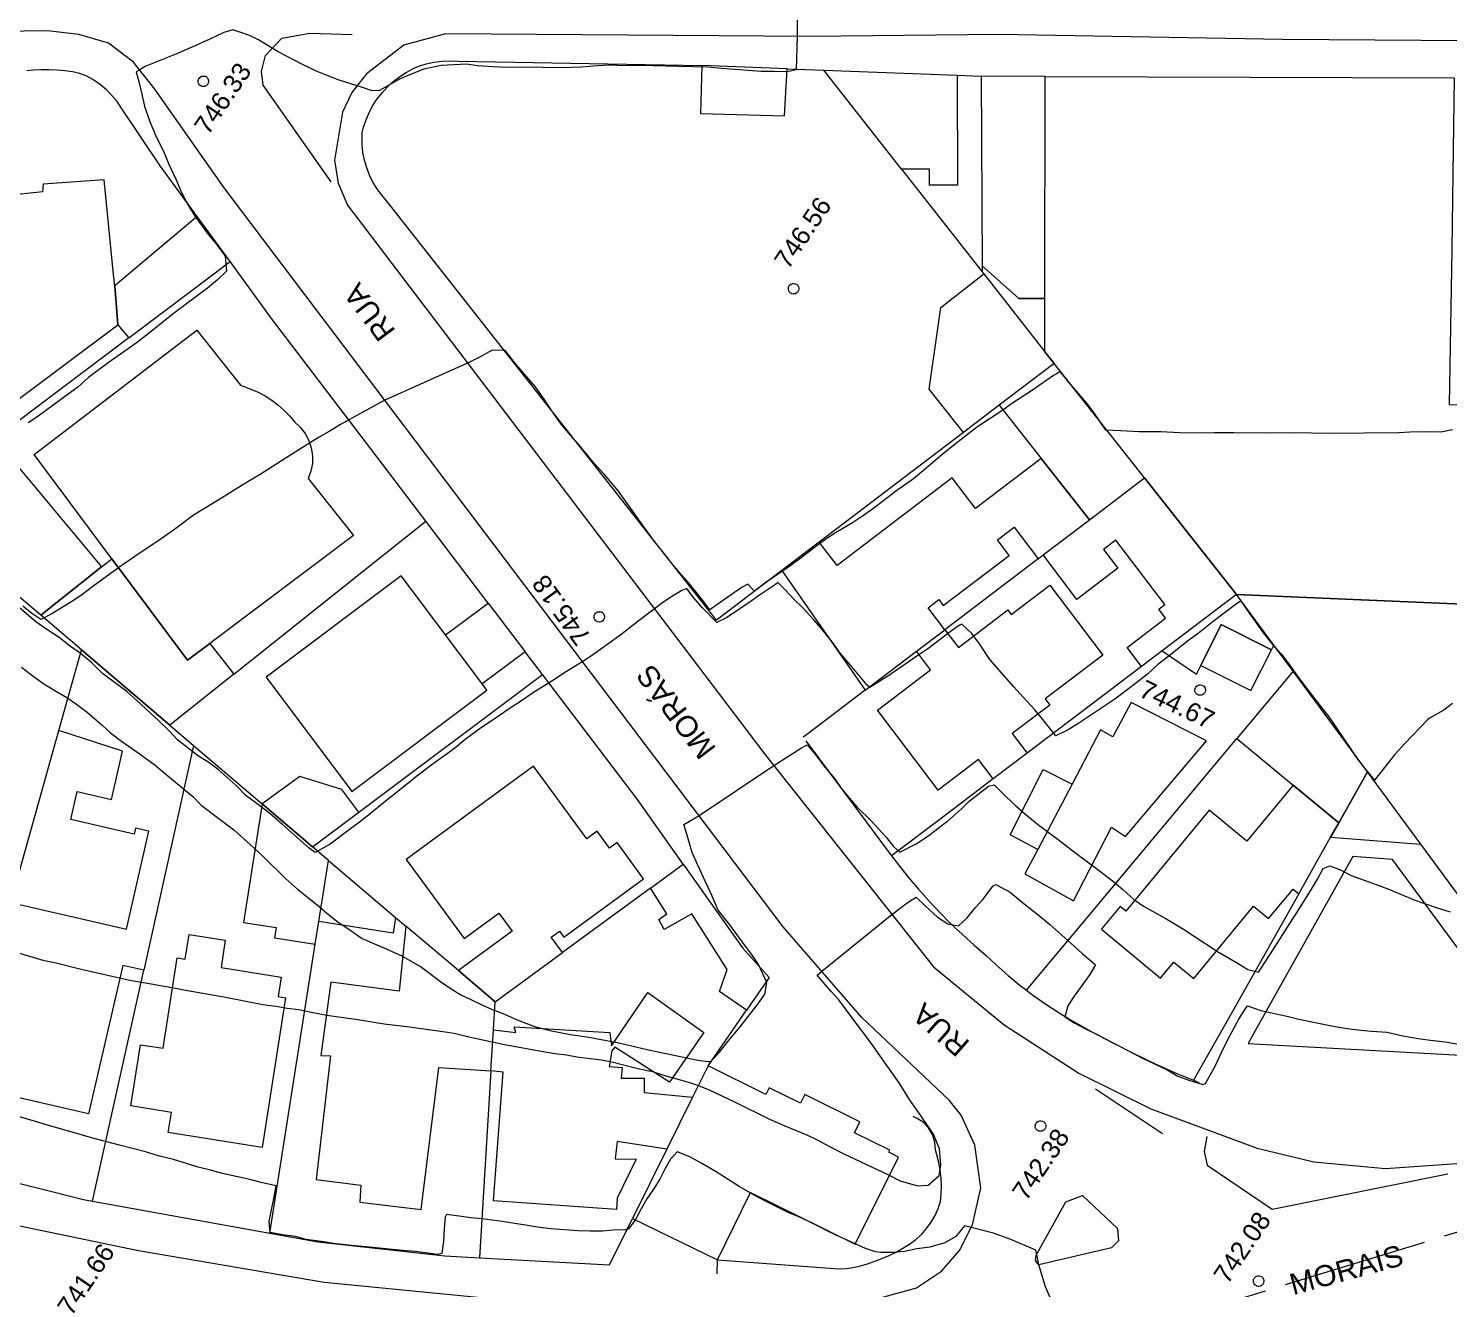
# Model space of a CAD drawing. Header units: metres. Extents: x 325024 to 7190115, y 7391967 to 10157759.
# Drawn here: x 325509.6 to 325644.4, y 7393134.6 to 7393254.2 of the extents above; entities that cross this region are included whole.
import ezdxf
from ezdxf.enums import TextEntityAlignment as Align

# ---------------------------------------------------------------- set-up
doc = ezdxf.new("R2010")
doc.units = ezdxf.units.M
doc.linetypes.add('T09', pattern=[17, 10, -2, 3, -2])
doc.layers.get('0').update_dxf_attribs({"lineweight": 18})
for name, color, linetype, lineweight in [('100_SIST_VIARIO_MEIO_FIO', 1, 'Continuous', 18), ('108_SEP_FIS_CANT_CENT_ILHA', 7, 'Continuous', 18), ('160_P_SIMP_ASF_TOP', 7, 'Continuous', 18), ('206_MURO_E_MURO_ARRIMO', 7, 'Continuous', 18), ('214_PROJ_BEIRAL_EDIF', 10, 'Continuous', 18), ('508_LM_SETOR_FISCAL', 136, 'T09', 18), ('600_CURVA_MESTRA', 14, 'Continuous', 18), ('604_CURVA_INTERM', 7, 'Continuous', 18), ('606_PTO_COTADO', 7, 'Continuous', 18), ('608_PTO_COTADO_INTERVIA', 1, 'Continuous', 18)]:
    doc.layers.add(name, color=color, linetype=linetype, lineweight=lineweight)
doc.styles.add('Style-Arial', font='arial.ttf', dxfattribs={"height": 1.75})

# ---------------------------------------------------------------- blocks, each defined once
blk = doc.blocks.new('SP09')
at = {"color": 0, "linetype": 'Continuous'}
blk.add_lwpolyline([(-0.03, -0.51), (-0.14, -0.49), (-0.24, -0.46), (-0.31, -0.42), (-0.35, -0.39), (-0.42, -0.31), (-0.47, -0.24), (-0.51, -0.15), (-0.52, -0.09), (-0.52, 0.03), (-0.51, 0.11), (-0.48, 0.2), (-0.44, 0.27), (-0.4, 0.33), (-0.32, 0.39), (-0.23, 0.44), (-0.15, 0.48), (-0.1, 0.48), (-0.03, 0.48), (0.08, 0.48), (0.19, 0.44), (0.27, 0.4), (0.35, 0.32), (0.41, 0.23), (0.46, 0.11), (0.48, 0.03), (0.48, -0.03), (0.47, -0.08), (0.44, -0.21), (0.38, -0.3), (0.31, -0.38), (0.23, -0.44), (0.1, -0.49), (0.02, -0.51)], close=True, dxfattribs=at)
blk = doc.blocks.new('SP10')
at = {"color": 0, "linetype": 'Continuous'}
blk.add_lwpolyline([(-0.03, -0.51), (-0.14, -0.49), (-0.24, -0.46), (-0.31, -0.42), (-0.35, -0.39), (-0.42, -0.31), (-0.47, -0.24), (-0.51, -0.15), (-0.52, -0.09), (-0.52, 0.03), (-0.51, 0.11), (-0.48, 0.2), (-0.44, 0.27), (-0.4, 0.33), (-0.32, 0.39), (-0.23, 0.44), (-0.15, 0.48), (-0.1, 0.48), (-0.03, 0.48), (0.08, 0.48), (0.19, 0.44), (0.27, 0.4), (0.35, 0.32), (0.41, 0.23), (0.46, 0.11), (0.48, 0.03), (0.48, -0.03), (0.47, -0.08), (0.44, -0.21), (0.38, -0.3), (0.31, -0.38), (0.23, -0.44), (0.1, -0.49), (0.02, -0.51)], close=True, dxfattribs=at)

msp = doc.modelspace()

# ---------------------------------------------------------------- linework, layer by layer
at = {"layer": '100_SIST_VIARIO_MEIO_FIO'}
for points in [[(325551.147, 7393208.714), (325528.159, 7393239.088), (325521.601, 7393248.458), (325519.572, 7393251.015), (325517.185, 7393252.811), (325514.367, 7393253.634), (325511.391, 7393253.988), (325495.778, 7393253.758), (325484.97, 7393252.505)], [(325659.379, 7393252.938), (325628.645, 7393253.164), (325601.712, 7393253.647), (325583.76, 7393253.452), (325549.178, 7393253.705), (325545.215, 7393252.635), (325541.674, 7393249.902), (325540.308, 7393248.12), (325539.412, 7393246.252), (325538.646, 7393241.716), (325538.997, 7393239.514), (325539.882, 7393237.446), (325572.405, 7393194.648)], [(325467.856, 7393249.99), (325450.614, 7393246.4), (325437.957, 7393243.233), (325406.722, 7393232.915), (325386.337, 7393225.108), (325384.463, 7393224.022), (325380.9, 7393219.899), (325380.22, 7393218.178), (325379.672, 7393215.265), (325379.979, 7393211.422), (325381.204, 7393208.291), (325385.378, 7393204.11), (325403.726, 7393189.696), (325429.074, 7393172.585), (325436.74, 7393168.324), (325448.345, 7393162.46), (325459.931, 7393157.179), (325473.224, 7393151.606), (325497.224, 7393143.53), (325504.927, 7393141.361), (325520.03, 7393138.206), (325537.669, 7393135.195), (325572.626, 7393131.787)], [(325586.325, 7393132.57), (325593.893, 7393134.663), (325596.284, 7393136.265), (325597.972, 7393138.206), (325599.228, 7393140.659), (325600.006, 7393144.171), (325599.448, 7393148.205), (325598.141, 7393151.045), (325597.002, 7393152.487), (325588.711, 7393160.338), (325581.257, 7393168.931), (325551.147, 7393208.714)], [(325572.405, 7393194.648), (325579.476, 7393185.343), (325595.511, 7393165.132), (325602.238, 7393159.619), (325609.325, 7393155.042), (325616.134, 7393151.65), (325626.243, 7393147.931), (325631.609, 7393146.619), (325638.419, 7393146.011), (325645.206, 7393146.474)]]:
    msp.add_lwpolyline(points, dxfattribs=at)
at = {"layer": '108_SEP_FIS_CANT_CENT_ILHA'}
for points in [[(325538.32, 7393239.646), (325531.885, 7393248.843), (325531.71, 7393250.119), (325532.093, 7393251.654), (325533.66, 7393253.281), (325536.314, 7393253.771), (325540.321, 7393253.625)], [(325617.265, 7393149.293), (325610.897, 7393153.513)], [(325621.459, 7393149.025), (325621.216, 7393147.602), (325621.498, 7393146.326), (325627.665, 7393142.135), (325644.348, 7393145.499)]]:
    msp.add_lwpolyline(points, dxfattribs=at)
msp.add_lwpolyline([(325605.263, 7393137.762), (325608.064, 7393142.828), (325609.658, 7393143.449), (325612.994, 7393140.308), (325613.067, 7393139.141), (325612.417, 7393138.479), (325605.505, 7393136.867), (325605.209, 7393137.276)], close=True, dxfattribs=at)
at = {"layer": '206_MURO_E_MURO_ARRIMO'}
for p, q in [((325548.092, 7393251.011), (325548.835, 7393251.108)), ((325548.835, 7393251.108), (325549.585, 7393251.139)), ((325549.585, 7393251.139), (325550.4, 7393251.099)), ((325550.4, 7393251.099), (325573.517, 7393250.697)), ((325510.044, 7393250.256), (325509.429, 7393250.203)), ((325510.793, 7393250.29), (325510.044, 7393250.256)), ((325511.543, 7393250.29), (325510.793, 7393250.29)), ((325512.292, 7393250.255), (325511.543, 7393250.29)), ((325513.039, 7393250.187), (325512.292, 7393250.255)), ((325513.781, 7393250.086), (325513.039, 7393250.187)), ((325514.35, 7393249.971), (325513.781, 7393250.086)), ((325515.058, 7393249.725), (325514.35, 7393249.971)), ((325515.721, 7393249.376), (325515.058, 7393249.725)), ((325544.818, 7393249.632), (325545.447, 7393250.042)), ((325545.447, 7393250.042), (325546.107, 7393250.397)), ((325546.107, 7393250.397), (325546.646, 7393250.618)), ((325546.646, 7393250.618), (325547.36, 7393250.847)), ((325547.36, 7393250.847), (325548.092, 7393251.011)), ((325581.61, 7393250.388), (325585.11, 7393250.254)), ((325597.752, 7393249.771), (325600.053, 7393249.683)), ((325516.43, 7393248.87), (325515.721, 7393249.376)), ((325516.998, 7393248.38), (325516.43, 7393248.87)), ((325517.524, 7393247.845), (325516.998, 7393248.38)), ((325543.168, 7393248.113), (325543.675, 7393248.665)), ((325543.675, 7393248.665), (325544.226, 7393249.172)), ((325544.226, 7393249.172), (325544.818, 7393249.632)), ((325518.002, 7393247.268), (325517.524, 7393247.845)), ((325518.43, 7393246.652), (325518.002, 7393247.268)), ((325542.3, 7393246.892), (325542.708, 7393247.521)), ((325542.708, 7393247.521), (325543.168, 7393248.113)), ((325522.088, 7393241.185), (325518.43, 7393246.652)), ((325541.647, 7393245.544), (325541.945, 7393246.232)), ((325541.945, 7393246.232), (325542.3, 7393246.892)), ((325541.26, 7393243.943), (325541.28, 7393244.345)), ((325541.28, 7393244.345), (325541.407, 7393244.834)), ((325541.407, 7393244.834), (325541.647, 7393245.544)), ((325541.273, 7393243.194), (325541.26, 7393243.943)), ((325541.351, 7393242.448), (325541.273, 7393243.194)), ((325541.495, 7393241.713), (325541.351, 7393242.448)), ((325541.703, 7393240.993), (325541.495, 7393241.713)), ((325525.619, 7393236.35), (325522.088, 7393241.185)), ((325541.973, 7393240.294), (325541.703, 7393240.993)), ((325542.303, 7393239.621), (325541.973, 7393240.294)), ((325542.691, 7393238.98), (325542.303, 7393239.621)), ((325543.134, 7393238.375), (325542.691, 7393238.98)), ((325543.628, 7393237.811), (325543.134, 7393238.375)), ((325574.902, 7393198.04), (325543.628, 7393237.811)), ((325532.672, 7393226.691), (325528.737, 7393232.08)), ((325541.488, 7393215.106), (325532.672, 7393226.691)), ((325547.317, 7393207.445), (325541.488, 7393215.106)), ((325553.232, 7393199.672), (325547.317, 7393207.445)), ((325558.397, 7393192.884), (325556.748, 7393195.052)), ((325567.413, 7393181.036), (325558.397, 7393192.884)), ((325583.399, 7393186.598), (325591.543, 7393175.667)), ((325571.755, 7393174.899), (325567.413, 7393181.036)), ((325591.543, 7393175.667), (325592.186, 7393174.821)), ((325592.186, 7393174.821), (325593.122, 7393173.649)), ((325593.122, 7393173.649), (325594.09, 7393172.503)), ((325594.09, 7393172.503), (325595.088, 7393171.384)), ((325595.088, 7393171.384), (325596.117, 7393170.292)), ((325596.117, 7393170.292), (325597.174, 7393169.229)), ((325597.174, 7393169.229), (325598.26, 7393168.194)), ((325598.26, 7393168.194), (325599.374, 7393167.189)), ((325599.374, 7393167.189), (325600.514, 7393166.215)), ((325600.514, 7393166.215), (325601.468, 7393165.314)), ((325601.468, 7393165.314), (325602.592, 7393164.322)), ((325602.592, 7393164.322), (325603.753, 7393163.371)), ((325603.753, 7393163.371), (325604.347, 7393162.919)), ((325604.347, 7393162.919), (325604.947, 7393162.464)), ((325604.947, 7393162.464), (325606.173, 7393161.6)), ((325606.173, 7393161.6), (325607.43, 7393160.782)), ((325607.43, 7393160.782), (325608.591, 7393160.084)), ((325608.591, 7393160.084), (325610.548, 7393158.973)), ((325610.548, 7393158.973), (325612.531, 7393157.912)), ((325612.531, 7393157.912), (325614.54, 7393156.899)), ((325614.54, 7393156.899), (325616.574, 7393155.937)), ((325616.574, 7393155.937), (325618.631, 7393155.025)), ((325618.631, 7393155.025), (325620.21, 7393154.371)), ((325620.21, 7393154.371), (325620.713, 7393154.163)), ((325593.903, 7393150.784), (325593.581, 7393150.931)), ((325594.529, 7393150.392), (325593.903, 7393150.784)), ((325595.047, 7393149.86), (325594.529, 7393150.392)), ((325595.429, 7393149.219), (325595.047, 7393149.86)), ((325595.652, 7393148.505), (325595.429, 7393149.219)), ((325595.703, 7393147.759), (325595.652, 7393148.505)), ((325595.845, 7393147.305), (325595.703, 7393147.759)), ((325596.028, 7393146.577), (325595.845, 7393147.305)), ((325501.156, 7393146.503), (325514.812, 7393143.049)), ((325596.158, 7393145.839), (325596.028, 7393146.577)), ((325596.235, 7393145.094), (325596.158, 7393145.839)), ((325596.259, 7393144.346), (325596.235, 7393145.094)), ((325596.176, 7393142.866), (325596.23, 7393143.599)), ((325596.23, 7393143.599), (325596.259, 7393144.346)), ((325514.812, 7393143.049), (325515.681, 7393142.893)), ((325515.681, 7393142.893), (325532.505, 7393139.863)), ((325595.66, 7393141.534), (325595.956, 7393142.193)), ((325595.956, 7393142.193), (325596.176, 7393142.866)), ((325594.86, 7393140.302), (325595.293, 7393140.9)), ((325595.293, 7393140.9), (325595.66, 7393141.534)), ((325532.505, 7393139.863), (325537.058, 7393139.043)), ((325593.243, 7393138.806), (325593.827, 7393139.246)), ((325593.827, 7393139.246), (325594.369, 7393139.747)), ((325594.369, 7393139.747), (325594.86, 7393140.302)), ((325537.058, 7393139.043), (325549.118, 7393137.705)), ((325591.298, 7393137.741), (325591.961, 7393138.066)), ((325591.961, 7393138.066), (325592.611, 7393138.422)), ((325592.611, 7393138.422), (325593.243, 7393138.806)), ((325549.118, 7393137.705), (325552.417, 7393137.525)), ((325552.417, 7393137.525), (325564.766, 7393136.849)), ((325574.967, 7393135.991), (325574.997, 7393137.328)), ((325574.997, 7393137.328), (325586.516, 7393136.471)), ((325586.516, 7393136.471), (325587.209, 7393136.496)), ((325587.209, 7393136.496), (325587.887, 7393136.614)), ((325587.887, 7393136.614), (325588.571, 7393136.769)), ((325588.571, 7393136.769), (325589.257, 7393136.96)), ((325589.257, 7393136.96), (325589.942, 7393137.187)), ((325589.942, 7393137.187), (325590.624, 7393137.447)), ((325590.624, 7393137.447), (325591.298, 7393137.741))]:
    msp.add_line(p, q, dxfattribs=at)
for points in [[(325592.491, 7393240.849), (325600.147, 7393231.095)], [(325519.119, 7393224.853), (325506.356, 7393215.263)], [(325598.348, 7393215.865), (325584.664, 7393205.462)], [(325529.101, 7393192.929), (325547.317, 7393207.445)], [(325605.441, 7393203.87), (325596.587, 7393197.138)], [(325581.101, 7393202.753), (325574.902, 7393198.04)], [(325615.274, 7393193.639), (325604.411, 7393185.412)], [(325540.963, 7393179.81), (325558.397, 7393192.884)], [(325589.041, 7393191.401), (325583.583, 7393187.251)], [(325583.583, 7393187.251), (325583.156, 7393186.927)], [(325610.046, 7393169.74), (325624.307, 7393186.809)], [(325525.266, 7393186.14), (325531.769, 7393180.604)], [(325601.184, 7393182.969), (325595.994, 7393179.038)], [(325595.994, 7393179.038), (325591.543, 7393175.667)], [(325568.635, 7393172.612), (325560.28, 7393166.489)], [(325630.193, 7393172.073), (325623.76, 7393160.665)], [(325544.446, 7393169.834), (325545.42, 7393169.008)], [(325604.347, 7393162.919), (325610.046, 7393169.74)], [(325532.505, 7393139.863), (325536.821, 7393167.289)], [(325515.681, 7393142.893), (325520.54, 7393164.816)], [(325574.12, 7393155.731), (325577.768, 7393161.018)], [(325623.76, 7393160.665), (325620.21, 7393154.371)], [(325553.5, 7393155.266), (325552.417, 7393137.525)], [(325564.766, 7393136.849), (325566.944, 7393141.246)]]:
    msp.add_lwpolyline(points, dxfattribs=at)
at = {"layer": '214_PROJ_BEIRAL_EDIF'}
for points in [[(325581.61, 7393250.388), (325573.517, 7393250.697), (325573.387, 7393246.137), (325581.355, 7393245.909)], [(325592.491, 7393240.849), (325585.11, 7393250.254), (325597.752, 7393249.771), (325597.805, 7393239.338), (325595.133, 7393239.325), (325595.125, 7393240.863)], [(325600.144, 7393231.683), (325603.623, 7393228.57), (325606.099, 7393228.583), (325606.103, 7393249.66), (325600.053, 7393249.683)], [(325606.099, 7393228.583), (325606.103, 7393249.66), (325644.957, 7393249.512), (325644.818, 7393240.379), (325644.709, 7393233.221), (325644.597, 7393225.862), (325644.485, 7393218.509), (325647.973, 7393218.477), (325652.114, 7393218.439), (325661.454, 7393218.354), (325664.749, 7393218.324), (325664.347, 7393200.833), (325663.175, 7393190.285), (325661.564, 7393186.969), (325659.621, 7393184.801), (325650.94, 7393199.354), (325624.289, 7393200.467), (325615.543, 7393211.549), (325606.965, 7393222.417), (325606.098, 7393223.516)], [(325600.28, 7393230.926), (325606.098, 7393223.516), (325606.965, 7393222.417), (325601.742, 7393218.446), (325598.348, 7393215.865), (325595.118, 7393219.981), (325596.208, 7393227.731)], [(325606.098, 7393223.516), (325606.099, 7393228.583), (325603.623, 7393228.57), (325600.144, 7393231.683), (325600.147, 7393231.095), (325600.28, 7393230.926)], [(325526.8, 7393195.817), (325524.702, 7393194.244), (325517.516, 7393203.874), (325510.121, 7393213.785), (325525.589, 7393225.558), (325529.728, 7393220.344), (325530.713, 7393219.983), (325531.398, 7393219.682), (325532.057, 7393219.329), (325532.686, 7393218.926), (325533.283, 7393218.476), (325533.843, 7393217.981), (325534.363, 7393217.445), (325534.85, 7393216.862), (325535.401, 7393216.359), (325535.86, 7393215.77), (325536.213, 7393215.111), (325536.449, 7393214.403), (325536.564, 7393213.664), (325536.552, 7393212.916), (325536.415, 7393212.181), (325536.156, 7393211.478), (325540.452, 7393206.081)], [(325615.543, 7393211.549), (325606.965, 7393222.417), (325601.742, 7393218.446), (325605.729, 7393213.394), (325610.32, 7393207.579)], [(325498.41, 7393209.292), (325506.356, 7393215.263), (325516.543, 7393203.101), (325510.758, 7393198.505), (325504.984, 7393203.38), (325498.183, 7393209.122)], [(325605.441, 7393203.87), (325605.918, 7393204.232), (325610.32, 7393207.579), (325605.729, 7393213.394), (325599.487, 7393208.649), (325597.288, 7393211.542), (325586.358, 7393203.233), (325584.664, 7393205.462), (325581.101, 7393202.753), (325589.041, 7393191.401), (325593.9, 7393195.095), (325596.587, 7393197.138), (325594.998, 7393199.228), (325596.012, 7393199.999), (325596.447, 7393199.426), (325602.711, 7393204.189), (325601.593, 7393205.66), (325603.169, 7393206.858)], [(325605.918, 7393204.232), (325610.32, 7393207.579), (325615.543, 7393211.549), (325624.289, 7393200.467), (325617.236, 7393195.125), (325615.274, 7393193.639), (325613.901, 7393195.445), (325617.55, 7393198.219), (325616.892, 7393199.084), (325617.474, 7393199.526), (325612.826, 7393205.639), (325611.656, 7393204.749), (325613.006, 7393202.974), (325609.12, 7393200.02)], [(325510.758, 7393198.505), (325516.543, 7393203.101), (325517.516, 7393203.874), (325524.702, 7393194.244), (325526.8, 7393195.817), (325529.101, 7393192.929), (325523.001, 7393188.068), (325514.634, 7393195.233)], [(325514.634, 7393195.233), (325510.758, 7393198.505), (325504.984, 7393203.38), (325503.15, 7393197.701), (325507.201, 7393194.078), (325508.286, 7393190.493), (325508.151, 7393190.022), (325507.326, 7393190.259), (325505.89, 7393185.257), (325504.661, 7393185.61), (325501.964, 7393176.219), (325503.043, 7393175.909), (325502.597, 7393174.358), (325508.324, 7393172.713), (325508.421, 7393173.069), (325512.488, 7393187.576)], [(325552.669, 7393191.993), (325549.186, 7393196.637), (325544.974, 7393202.254), (325532.154, 7393192.64), (325540.299, 7393181.779), (325553.119, 7393191.393)], [(325593.9, 7393195.095), (325596.587, 7393197.138), (325597.874, 7393195.445), (325602.57, 7393199.014), (325602.889, 7393198.594), (325606.545, 7393201.373), (325611.59, 7393194.738), (325606.104, 7393190.567), (325606.547, 7393189.985), (325602.99, 7393187.281), (325604.411, 7393185.412), (325601.184, 7393182.969), (325599.78, 7393184.816), (325595.951, 7393181.905), (325590.184, 7393189.49), (325595.24, 7393193.333)], [(325620.892, 7393193.748), (325622.829, 7393197.622), (325627.589, 7393195.221), (325627.822, 7393195.683), (325624.289, 7393200.467), (325617.236, 7393195.125), (325620.48, 7393192.933)], [(325659.621, 7393184.801), (325674.791, 7393158.794), (325677.044, 7393155.244), (325677.149, 7393154.695), (325676.897, 7393154.035), (325676.332, 7393153.571), (325672.027, 7393152.455), (325661.276, 7393150.339), (325641.766, 7393176.784), (325636.713, 7393183.633), (325629.651, 7393193.206), (325627.822, 7393195.683), (325624.289, 7393200.467), (325650.94, 7393199.354)], [(325553.232, 7393199.672), (325556.748, 7393195.052), (325552.669, 7393191.993), (325549.186, 7393196.637)], [(325627.589, 7393195.221), (325622.829, 7393197.622), (325620.892, 7393193.748), (325625.639, 7393191.354)], [(325512.488, 7393187.576), (325514.634, 7393195.233), (325523.001, 7393188.068), (325525.266, 7393186.14), (325520.54, 7393164.816), (325518.542, 7393165.275), (325515.31, 7393151.193), (325505.527, 7393153.438), (325505.705, 7393154.216), (325503.409, 7393154.744), (325503.517, 7393155.137), (325507.072, 7393168.137), (325507.922, 7393171.243), (325518.896, 7393168.724), (325521.027, 7393178.01), (325519.757, 7393178.302), (325519.627, 7393177.737), (325513.607, 7393179.119), (325514.215, 7393181.769), (325517.469, 7393181.022), (325518.523, 7393185.613)], [(325636.713, 7393183.633), (325629.651, 7393193.206), (325624.307, 7393186.809), (325629.658, 7393182.397), (325633.998, 7393178.819)], [(325608.665, 7393182.493), (325605.423, 7393176.289), (325604.201, 7393173.952), (325608.797, 7393171.397), (325612.415, 7393178.408), (325613.746, 7393177.495), (325621.443, 7393186.596), (325614.267, 7393190.215), (325612.532, 7393186.972), (325611.357, 7393187.644)], [(325553.9, 7393161.814), (325560.28, 7393166.489), (325559.211, 7393167.949), (325560.013, 7393168.536), (325560.432, 7393167.964), (325567.998, 7393173.502), (325565.492, 7393176.926), (325564.771, 7393176.398), (325563.592, 7393178.008), (325562.593, 7393177.277), (325557.544, 7393184.173), (325545.468, 7393175.333), (325550.973, 7393167.813), (325554.265, 7393170.223), (325555.515, 7393168.515), (325550.408, 7393164.776)], [(325608.665, 7393182.493), (325605.423, 7393176.289), (325602.809, 7393177.654), (325605.912, 7393183.866)], [(325636.713, 7393183.633), (325633.998, 7393178.819), (325633.22, 7393177.441), (325641.766, 7393176.784)], [(325531.769, 7393180.604), (325536.571, 7393176.516), (325540.963, 7393179.81), (325539.34, 7393181.974), (325535.344, 7393183.197)], [(325531.769, 7393180.604), (325529.998, 7393169.352), (325533.113, 7393168.862), (325532.961, 7393167.896), (325536.821, 7393167.289), (325537.159, 7393169.436), (325538.073, 7393175.242), (325536.571, 7393176.516)], [(325537.159, 7393169.436), (325538.073, 7393175.242), (325544.446, 7393169.834), (325544.209, 7393168.326)], [(325577.768, 7393161.018), (325575.186, 7393162.8), (325575.916, 7393164.882), (325572.582, 7393170.164), (325569.954, 7393168.672), (325569.441, 7393169.641), (325570.205, 7393170.155), (325568.635, 7393172.612), (325571.755, 7393174.899), (325577.388, 7393166.937), (325579.907, 7393164.117)], [(325550.408, 7393164.776), (325545.42, 7393169.008), (325544.775, 7393162.828), (325538.308, 7393163.687), (325537.364, 7393156.73), (325538.267, 7393156.691), (325536.911, 7393144.965), (325541.136, 7393144.425), (325541.047, 7393142.814), (325546.876, 7393142.116), (325548.546, 7393155.579), (325553.5, 7393155.266), (325553.738, 7393159.158), (325553.9, 7393161.814)], [(325524.853, 7393168.195), (325528.28, 7393167.656), (325527.874, 7393165.071), (325533.591, 7393164.171), (325533.298, 7393162.31), (325534, 7393162.2), (325531.766, 7393148.005), (325522.863, 7393149.406), (325523.165, 7393151.326), (325519.321, 7393151.931), (325520.237, 7393157.748), (325522.373, 7393157.411), (325523.723, 7393165.987), (325524.487, 7393165.867)], [(325553.5, 7393155.266), (325553.738, 7393159.158), (325555.856, 7393158.891), (325555.705, 7393159.446), (325564.774, 7393158.895), (325564.939, 7393157.645), (325568.391, 7393162.696), (325573.724, 7393158.919), (325570.439, 7393154.176), (325565.271, 7393157.511), (325564.985, 7393157.174), (325564.712, 7393155.674), (325565.97, 7393155.594), (325565.852, 7393154.561), (325568.061, 7393154.579), (325568.033, 7393153.211), (325572.645, 7393152.753), (325570.21, 7393147.838), (325565.471, 7393148.545), (325565.308, 7393146.923), (325567.298, 7393146.884), (325565.493, 7393143.191), (325565.408, 7393142.093), (325553.751, 7393142.915), (325554.651, 7393155.154)], [(325574.997, 7393137.328), (325578.153, 7393143.716), (325588.085, 7393138.803), (325592.183, 7393147.087), (325591.273, 7393147.537), (325591.369, 7393147.73), (325588.016, 7393149.389), (325588.527, 7393150.421), (325583.293, 7393153.01), (325582.884, 7393152.184), (325579.916, 7393153.653), (325579.602, 7393153.019), (325574.12, 7393155.731), (325572.645, 7393152.753), (325570.21, 7393147.838), (325566.944, 7393141.246)]]:
    msp.add_lwpolyline(points, close=True, dxfattribs=at)
for points in [[(325517.676, 7393230.863), (325516.779, 7393239.85), (325510.976, 7393239.441), (325510.942, 7393238.717), (325506.528, 7393238.239)], [(325506.528, 7393238.239), (325504.025, 7393237.968), (325504.053, 7393238.666), (325498.466, 7393238.041), (325500.488, 7393216.715), (325502.437, 7393214.388), (325518.094, 7393226.077)], [(325528.737, 7393232.08), (325525.619, 7393236.35), (325518.453, 7393230.348)], [(325518.094, 7393226.077), (325517.783, 7393229.787), (325517.676, 7393230.863)], [(325522.696, 7393227.541), (325528.737, 7393232.08)], [(325518.453, 7393230.348), (325517.783, 7393229.787), (325518.094, 7393226.077), (325519.119, 7393224.853), (325522.696, 7393227.541)], [(325630.193, 7393172.073), (325633.22, 7393177.441), (325633.998, 7393178.819), (325629.658, 7393182.397), (325625.248, 7393177.063), (325621.7, 7393179.996), (325613.784, 7393170.42), (325613.244, 7393170.867), (325611.511, 7393168.77)], [(325635.327, 7393175.622), (325626.092, 7393159.122)], [(325628.238, 7393157.702), (325653.069, 7393156.351), (325639.093, 7393175.332), (325635.327, 7393175.622)], [(325617.612, 7393164.733), (325618.322, 7393165.592), (325620.226, 7393164.018), (325625.909, 7393170.894), (325627.334, 7393169.716), (325629.652, 7393172.52), (325630.193, 7393172.073)], [(325611.511, 7393168.77), (325611.461, 7393168.71), (325617.068, 7393164.075), (325617.612, 7393164.733)], [(325626.092, 7393159.122), (325625.384, 7393157.858), (325628.238, 7393157.702)]]:
    msp.add_lwpolyline(points, dxfattribs=at)
at = {"layer": '508_LM_SETOR_FISCAL'}
msp.add_lwpolyline([(325082.366, 7393008.996), (325089.8, 7393010.355), (325124.197, 7393014.479), (325152.66, 7393017.674), (325172.446, 7393019.896), (325196.928, 7393020.894), (325216.086, 7393021.674), (325233.575, 7393023.376), (325254.591, 7393025.422), (325313.137, 7393030.9), (325333.395, 7393032.003), (325354.636, 7393032.068), (325380.851, 7393034.524), (325449.746, 7393077.628), (325495.802, 7393097.469), (325545.987, 7393111.125), (325567.381, 7393117.061), (325593.152, 7393124.115), (325596.434, 7393125.013), (325632.558, 7393136.078), (325647.604, 7393140.686), (325652.606, 7393141.577)], dxfattribs=at)
at = {"layer": '600_CURVA_MESTRA', "elevation": 745}
for points in [[(325644.782, 7393190.12), (325643.975, 7393189.513), (325642.602, 7393188.727), (325642.414, 7393188.576), (325640.257, 7393186.33), (325639.296, 7393185.272), (325637.38, 7393182.847), (325637.268, 7393183.035), (325636.606, 7393183.833), (325635.701, 7393184.989), (325635.09, 7393185.893), (325633.848, 7393187.775), (325633.17, 7393188.749), (325631.711, 7393190.617), (325630.956, 7393191.577), (325630.103, 7393192.721), (325629.409, 7393193.698), (325628.674, 7393194.68), (325627.929, 7393195.495), (325626.782, 7393196.934), (325625.326, 7393198.985), (325624.728, 7393199.87), (325624.27, 7393199.59), (325622.064, 7393197.922), (325620.634, 7393196.795), (325619.768, 7393196.147), (325617.733, 7393194.539), (325616.819, 7393193.821), (325615.82, 7393192.926), (325614.52, 7393191.917), (325612.716, 7393190.561), (325609.305, 7393188.266), (325608.298, 7393187.62), (325607.124, 7393187.059), (325605.882, 7393188.617), (325605.122, 7393189.537), (325604.043, 7393190.739), (325603.142, 7393191.711), (325600.87, 7393194.306), (325599.823, 7393195.906), (325599.127, 7393196.808), (325598.214, 7393197.679), (325598.048, 7393197.616), (325597.221, 7393197.021), (325594.988, 7393195.326), (325593.921, 7393194.614), (325591.381, 7393192.85), (325589.474, 7393191.659), (325589.229, 7393191.862), (325587.799, 7393193.582), (325586.667, 7393194.905), (325585.888, 7393195.985), (325584.821, 7393197.324), (325584.127, 7393198.117), (325583.08, 7393199.238), (325582.303, 7393200.014), (325581.467, 7393200.898), (325580.732, 7393201.609), (325580.524, 7393201.428), (325579.012, 7393200.427), (325578.199, 7393199.844), (325575.877, 7393198.256), (325574.939, 7393197.831), (325573.522, 7393199.281), (325572.736, 7393200.21), (325572.106, 7393201.052), (325571.616, 7393200.846), (325570.671, 7393200.291), (325569.707, 7393199.636), (325568.755, 7393198.895), (325567.457, 7393197.921)], [(325567.457, 7393197.921), (325565.823, 7393196.662), (325563.047, 7393194.671), (325562.145, 7393194.069), (325560.514, 7393193.078), (325559.643, 7393192.489), (325557.433, 7393191.111), (325556.512, 7393190.438), (325555.314, 7393189.681), (325554.216, 7393188.945), (325552.487, 7393187.749), (325551.066, 7393186.716), (325550.223, 7393186.023), (325549.356, 7393185.362), (325548.264, 7393184.598), (325546.475, 7393183.25), (325545.12, 7393182.174), (325543.147, 7393180.567), (325542.187, 7393179.783), (325541.016, 7393178.871), (325539.775, 7393177.969), (325538.227, 7393176.798), (325536.806, 7393176.005), (325536.239, 7393176.408), (325533.718, 7393178.636), (325532.495, 7393179.687), (325531.313, 7393180.601), (325530.255, 7393181.382), (325529.311, 7393182.348), (325527.589, 7393183.876), (325526.715, 7393184.525), (325525.65, 7393185.21), (325523.732, 7393186.698), (325522.994, 7393187.502), (325521.944, 7393188.526), (325519.928, 7393190.397), (325518.919, 7393191.287), (325516.639, 7393192.969), (325515.588, 7393194.033), (325514.488, 7393194.909), (325513.583, 7393195.555), (325512.508, 7393196.388), (325511.231, 7393197.207), (325510.299, 7393197.902), (325508.498, 7393199.452)]]:
    msp.add_lwpolyline(points, dxfattribs=at)
at = {"layer": '604_CURVA_INTERM', "flags": 128}
for points, elevation in [([(325582.657, 7393262.933), (325582.576, 7393253.461), (325582.474, 7393250.269), (325581.667, 7393250.09), (325580.388, 7393250.12), (325579.155, 7393250.115), (325575.409, 7393250.405), (325574.068, 7393250.537), (325571.319, 7393250.591), (325568.948, 7393250.67), (325567.399, 7393250.696), (325566.343, 7393250.674), (325564.706, 7393250.72), (325563.644, 7393250.66), (325562.067, 7393250.531), (325560.381, 7393250.486), (325556.442, 7393250.529), (325555.059, 7393250.509), (325553.683, 7393250.554), (325552.215, 7393250.676), (325551.175, 7393250.82), (325548.763, 7393250.691), (325547.144, 7393250.36), (325545.756, 7393249.811), (325544.81, 7393249.409), (325542.909, 7393248.318), (325542.235, 7393248.278), (325541.216, 7393248.643), (325539.101, 7393249.306), (325537.94, 7393249.738), (325536.989, 7393250.119), (325535.496, 7393250.85), (325533.314, 7393251.986), (325532.745, 7393252.331), (325531.448, 7393253.13), (325530.591, 7393253.546), (325529.646, 7393253.864), (325528.981, 7393254.073), (325528.156, 7393253.817), (325526.808, 7393253.207), (325525.252, 7393252.486), (325523.431, 7393251.698), (325520.742, 7393250.618), (325520.155, 7393250.279), (325519.823, 7393250.087), (325520.098, 7393249.05), (325520.325, 7393248.097), (325520.602, 7393246.841), (325521.093, 7393245.43), (325521.697, 7393244.014), (325522.473, 7393242.399), (325522.9, 7393241.378), (325523.614, 7393239.839), (325524.099, 7393238.718), (325524.771, 7393237.45), (325525.4, 7393236.401), (325526.693, 7393234.624), (325527.399, 7393233.77), (325528.256, 7393232.611), (325528.382, 7393231.182), (325527.553, 7393230.354), (325526.58, 7393229.564), (325523.336, 7393227.117)], 747), ([(325523.336, 7393227.117), (325522.031, 7393226.081), (325520.812, 7393225.095), (325519.829, 7393224.347), (325518.662, 7393223.5), (325517.159, 7393222.473), (325515.31, 7393221.078), (325514.294, 7393220.152), (325512.663, 7393218.992), (325510.497, 7393217.391), (325509.575, 7393216.776)], 747), ([(325644.782, 7393216.113), (325643.691, 7393215.889), (325642.276, 7393215.911), (325640.736, 7393215.89), (325639.688, 7393215.827), (325636.405, 7393215.792), (325633.043, 7393215.773), (325629.784, 7393215.815), (325627.172, 7393215.784), (325624.036, 7393215.815), (325622.201, 7393215.814), (325620.861, 7393215.78), (325618.913, 7393215.828), (325617.082, 7393215.935), (325615.027, 7393215.915), (325613.262, 7393216.027), (325611.882, 7393216.079), (325610.67, 7393217.84), (325610.03, 7393218.685), (325608.339, 7393220.683), (325607.543, 7393221.661), (325607.231, 7393221.417), (325606.915, 7393221.256), (325604.912, 7393219.889), (325603.023, 7393218.648), (325602.009, 7393217.92), (325599.597, 7393216.325), (325597.418, 7393214.624), (325596.494, 7393213.881), (325594.389, 7393212.108), (325593.623, 7393211.46), (325592.044, 7393210.341), (325589.965, 7393208.761), (325588.788, 7393207.911), (325587.815, 7393207.283), (325586.209, 7393206.324), (325585.286, 7393205.725), (325584.203, 7393204.93), (325582.967, 7393203.973), (325581.977, 7393203.237), (325579.498, 7393201.556), (325578.506, 7393200.793), (325577.884, 7393201.468), (325577.342, 7393201.167), (325575.25, 7393199.714), (325574.292, 7393199.029), (325573.721, 7393199.793), (325573.138, 7393200.507), (325572.361, 7393201.5), (325571.563, 7393202.385), (325570.846, 7393203.241), (325569.96, 7393204.359), (325569.018, 7393205.511), (325567.947, 7393206.987), (325566.309, 7393209.307), (325565.603, 7393210.281), (325564.95, 7393211.083), (325564.258, 7393211.889), (325563.189, 7393213.062), (325562.531, 7393213.858), (325561.763, 7393214.828), (325561.052, 7393215.61), (325560.18, 7393216.651), (325559.216, 7393218.006), (325558.499, 7393219.133), (325557.695, 7393220.223), (325555.871, 7393222.348), (325554.852, 7393223.636), (325553.656, 7393223.683), (325553.264, 7393223.468), (325552.596, 7393223.101), (325551.274, 7393222.454), (325543.423, 7393218.92), (325541.968, 7393218.139), (325540.356, 7393217.262), (325539.208, 7393216.615)], 746), ([(325539.208, 7393216.615), (325538.131, 7393215.954), (325537.195, 7393215.412), (325536.125, 7393214.758), (325533.611, 7393213.18), (325531.601, 7393211.876), (325530.046, 7393210.948), (325527.683, 7393209.46), (325525.265, 7393208.027), (325523.443, 7393206.637), (325521.862, 7393205.551), (325520.191, 7393204.446), (325518.166, 7393203.059), (325515.703, 7393201.226), (325514.618, 7393200.419), (325513.719, 7393199.82), (325511.798, 7393198.631), (325510.761, 7393198.096), (325509.899, 7393198.686), (325509.045, 7393199.358)], 746), ([(325508.938, 7393193.594), (325509.746, 7393192.957), (325510.967, 7393192.065), (325512.092, 7393191.359), (325513.227, 7393190.69), (325514.168, 7393190.063), (325515.172, 7393189.301), (325516.599, 7393188.087), (325517.395, 7393187.345), (325518.423, 7393186.545), (325520.33, 7393185.219), (325521.608, 7393184.282), (325522.649, 7393183.438), (325525.192, 7393181.31), (325525.993, 7393180.47), (325529.093, 7393178.138), (325530.644, 7393176.737), (325531.837, 7393175.632), (325534.011, 7393173.51), (325535.151, 7393172.504), (325536.998, 7393171.022), (325537.934, 7393170.221), (325539.008, 7393169.381), (325540.115, 7393168.643), (325541.271, 7393167.84), (325543.334, 7393166.945), (325544.966, 7393166.204), (325545.873, 7393165.711), (325546.905, 7393165.096), (325548.727, 7393163.735), (325549.714, 7393163.047), (325550.64, 7393162.493), (325551.584, 7393162.024), (325552.762, 7393161.472), (325553.698, 7393161.057), (325554.796, 7393160.654), (325555.995, 7393160.103), (325557.649, 7393159.463), (325559.253, 7393159.057), (325561.042, 7393158.731), (325562.779, 7393158.452), (325565.639, 7393157.921), (325568.336, 7393157.304), (325572.995, 7393156.324), (325574.097, 7393156.156), (325574.37, 7393156.138), (325575.21, 7393157.049), (325575.999, 7393158.061), (325577.166, 7393159.442), (325578.83, 7393161.584), (325579.489, 7393162.532), (325579.696, 7393163.655), (325578.885, 7393165.417), (325578.235, 7393166.355), (325577.278, 7393167.609), (325576.07, 7393169.251), (325575.071, 7393170.521), (325574.404, 7393172.075), (325573.881, 7393173.223), (325573.132, 7393174.798), (325572.619, 7393176.004), (325572.014, 7393178.033), (325571.815, 7393178.642), (325573.264, 7393179.492), (325580.347, 7393184.245), (325581.852, 7393185.2), (325582.979, 7393185.914), (325583.508, 7393186.22), (325584.241, 7393185.357), (325585.242, 7393184.065), (325586.112, 7393183.02), (325586.766, 7393182.022), (325588.24, 7393180.325), (325589.582, 7393178.999), (325590.274, 7393178.274), (325591.008, 7393177.44), (325591.731, 7393176.548), (325592.328, 7393176.034), (325593.877, 7393176.803), (325595.08, 7393177.595), (325596.505, 7393178.7)], 744), ([(325508.536, 7393166.507), (325510.966, 7393165.768), (325512.22, 7393165.505), (325514.612, 7393164.911), (325519.229, 7393163.863), (325521.248, 7393163.533), (325523.544, 7393163.121), (325524.359, 7393162.946), (325528.158, 7393162.3), (325531.854, 7393161.564), (325533.103, 7393161.396), (325534.163, 7393161.217), (325535.252, 7393161.081), (325536.427, 7393160.822), (325537.915, 7393160.552), (325540.182, 7393160.225), (325541.275, 7393160.061), (325542.383, 7393159.874), (325543.378, 7393159.734), (325545.781, 7393159.456), (325548.945, 7393159.007), (325550.007, 7393158.83), (325551.394, 7393158.499), (325554.783, 7393157.77), (325558.459, 7393157.105), (325559.607, 7393156.91), (325560.637, 7393156.776), (325561.875, 7393156.577), (325563.984, 7393156.323), (325564.983, 7393156.135), (325567.31, 7393155.531), (325568.492, 7393155.28), (325568.646, 7393155.259), (325569.778, 7393154.874), (325572.241, 7393154.202), (325573.213, 7393153.889), (325574.278, 7393153.427), (325576.691, 7393152.297), (325579.96, 7393150.691), (325581.393, 7393150.062), (325582.322, 7393149.682), (325583.555, 7393149.152), (325584.461, 7393148.713), (325585.72, 7393148.047), (325587.056, 7393147.367), (325591.19, 7393145.417), (325592.341, 7393144.82), (325593.983, 7393144.352), (325595.019, 7393144.399), (325596.054, 7393145.335), (325596.226, 7393146.329), (325596.098, 7393147.857), (325595.524, 7393149.242), (325594.116, 7393151.28), (325593.229, 7393152.54), (325592.259, 7393154.143), (325590.483, 7393156.641), (325589.761, 7393157.679), (325589.064, 7393158.629), (325588.436, 7393159.439), (325586.513, 7393162.007), (325585.797, 7393162.809), (325584.467, 7393164.334), (325584.913, 7393164.717), (325591.566, 7393170.104), (325593.011, 7393171.215), (325593.883, 7393171.746), (325594.721, 7393170.926), (325595.889, 7393169.844), (325596.861, 7393169.224), (325597.887, 7393169.025), (325598.686, 7393169.767), (325599.509, 7393170.767), (325600.185, 7393171.531), (325601.171, 7393172.827), (325601.437, 7393172.951), (325602.794, 7393172.239), (325603.797, 7393171.377), (325605.613, 7393169.961), (325606.54, 7393169.178), (325608.857, 7393167.094), (325609.617, 7393166.405), (325610.406, 7393165.755), (325610.898, 7393165.324), (325610.356, 7393164.424), (325608.864, 7393162.346), (325608.265, 7393161.451), (325607.998, 7393160.396), (325608.868, 7393159.815), (325610.063, 7393159.197), (325610.998, 7393158.75), (325615.427, 7393156.445), (325616.448, 7393155.973), (325617.703, 7393155.347), (325618.724, 7393154.774), (325619.837, 7393154.346), (325621.084, 7393153.985), (325621.352, 7393154.079), (325622.244, 7393155.706), (325622.846, 7393157.018), (325623.455, 7393158.238), (325624.306, 7393159.814), (325624.517, 7393160.164)], 743), ([(325624.517, 7393160.164), (325625.028, 7393161.012), (325625.319, 7393161.433), (325626.579, 7393160.997), (325629.215, 7393160.435), (325630.197, 7393160.175), (325633.467, 7393159.52), (325634.772, 7393159.299), (325636.074, 7393159.118), (325637.091, 7393159.017), (325638.572, 7393158.945), (325639.905, 7393158.636), (325641.521, 7393158.345), (325642.71, 7393158.17), (325644.089, 7393158.027), (325646.403, 7393157.615)], 743), ([(325607.875, 7393130.762), (325606.163, 7393134.756), (325605.505, 7393136.867), (325605.311, 7393137.847), (325605.229, 7393138.255), (325602.865, 7393139.257), (325601.196, 7393139.851), (325599.098, 7393140.405), (325598.465, 7393140.558), (325597.633, 7393139.555), (325596.588, 7393138.932), (325595.178, 7393138.544), (325593.947, 7393138.37), (325592.768, 7393138.129), (325591.647, 7393138.016), (325590.513, 7393138.023), (325590.021, 7393138.084), (325589.049, 7393138.408), (325586.695, 7393139.481), (325585.493, 7393140.049), (325584.038, 7393140.793), (325582.742, 7393141.403), (325581.729, 7393141.833), (325579.433, 7393142.945), (325578.539, 7393143.429), (325577.069, 7393144.3), (325574.88, 7393145.684), (325573.523, 7393146.475), (325572.394, 7393147.11), (325571.17, 7393147.584), (325570.538, 7393146.871), (325570.025, 7393145.987), (325569.546, 7393144.994), (325568.931, 7393144.024), (325568.298, 7393143.113), (325567.754, 7393142.16), (325567.208, 7393141.108), (325566.561, 7393140.265), (325566.24, 7393140.189), (325565.14, 7393140.159), (325564.101, 7393140.061), (325562.882, 7393140.033), (325561.762, 7393140.087), (325559.191, 7393140.277), (325557.93, 7393140.422), (325556.784, 7393140.614), (325555.768, 7393140.761), (325554.567, 7393140.97), (325552.66, 7393141.225), (325551.582, 7393141.305), (325550.471, 7393141.484), (325549.287, 7393141.643), (325549.17, 7393141.376), (325549.065, 7393140.31), (325548.996, 7393139.093), (325548.837, 7393137.928), (325548.45, 7393137.848), (325546.296, 7393138.116), (325545.177, 7393138.228), (325543.846, 7393138.325), (325542.298, 7393138.506), (325539.977, 7393138.726), (325538.554, 7393138.889), (325537.417, 7393139.067), (325535.966, 7393139.267), (325534.936, 7393139.543), (325533.726, 7393139.71), (325532.54, 7393139.916), (325532.439, 7393140.961), (325532.652, 7393142.078), (325532.888, 7393143.164), (325533.1, 7393144.338), (325531.802, 7393144.625), (325530.609, 7393144.951), (325528.029, 7393145.518), (325526.886, 7393145.834), (325525.715, 7393146.121), (325524.683, 7393146.454), (325523.364, 7393146.849), (325522.025, 7393147.167), (325520.709, 7393147.569), (325518.241, 7393148.201), (325515.706, 7393148.874), (325514.711, 7393149.145), (325511.3, 7393150.156), (325510.264, 7393150.454), (325508.023, 7393151.124)], 742)]:
    msp.add_lwpolyline(points, dxfattribs=dict(at, elevation=elevation))
at = {"layer": '604_CURVA_INTERM', "elevation": 744}
msp.add_lwpolyline([(325596.505, 7393178.7), (325596.817, 7393178.941), (325598.179, 7393180.136), (325598.911, 7393180.852), (325600.746, 7393182.3), (325601.269, 7393182.404), (325602.416, 7393181.287), (325603.325, 7393180.429), (325604.126, 7393179.719), (325605.191, 7393178.835), (325606.415, 7393177.92), (325607.366, 7393177.232), (325609.038, 7393175.937), (325610.98, 7393174.488), (325612.625, 7393173.192), (325613.493, 7393172.473), (325614.539, 7393171.538), (325615.442, 7393170.912), (325617.509, 7393169.747), (325619.263, 7393168.726), (325622.48, 7393166.595), (325624.282, 7393165.562), (325625.348, 7393164.891), (325626.373, 7393164.628), (325627.29, 7393166.023), (325629.345, 7393169.239), (325630.047, 7393170.319), (325630.597, 7393171.241), (325631.309, 7393172.338), (325631.986, 7393173.464), (325632.504, 7393174.468), (325633.129, 7393174.722), (325634.152, 7393174.34), (325635.16, 7393173.809), (325637.548, 7393172.948), (325638.66, 7393172.555), (325641.207, 7393171.469), (325643.334, 7393170.742), (325644.58, 7393170.375)], dxfattribs=at)

# ---------------------------------------------------------------- block references
at = {"layer": '606_PTO_COTADO', "rotation": 55.83005668387076}
for p in [(325582.24, 7393229.528, 746.56), (325563.793, 7393198.38, 745.17), (325620.837, 7393191.441, 744.675)]:
    msp.add_blockref('SP09', p, dxfattribs=at)
at = {"layer": '608_PTO_COTADO_INTERVIA', "rotation": 55.83005668387076}
for p in [(325526.205, 7393249.224, 746.326), (325605.68, 7393150.049, 742.381), (325626.388, 7393135.33, 742.081)]:
    msp.add_blockref('SP10', p, dxfattribs=at)

# ---------------------------------------------------------------- texts
at = {"layer": '160_P_SIMP_ASF_TOP', "style": 'Style-Arial'}
for s, rotation, p in [('RUA', 126.74562, (325543.715, 7393224.901)), ('MORÁS', 127.23163, (325574.158, 7393185.246)), ('RUA', 138.70533, (325598.416, 7393157.204)), ('MORAIS', 15.28304, (325629.392, 7393134.933))]:
    msp.add_text(s, height=2, rotation=rotation, dxfattribs=at).set_placement(p, align=Align.MIDDLE_LEFT)
at = {"layer": '606_PTO_COTADO', "style": 'Style-Arial'}
for s, rotation, p in [('746.56', 55.83006, (325583.098, 7393234.821, 746.56)), ('745.18', 125.79059, (325560.186, 7393198.988, 745.17)), ('744.67', 334.58016, (325618.641, 7393190.053, 744.675)), ('741.66', 55.83006, (325515.044, 7393135.487, 741.665))]:
    msp.add_text(s, height=1.75, rotation=rotation, dxfattribs=at).set_placement(p, align=Align.MIDDLE_CENTER)
at = {"layer": '608_PTO_COTADO_INTERVIA', "style": 'Style-Arial'}
for s, p in [('746.33', (325528.031, 7393247.574, 746.326)), ('742.38', (325605.689, 7393146.4, 742.381)), ('742.08', (325624.809, 7393138.507, 742.081))]:
    msp.add_text(s, height=1.75, rotation=55.83006, dxfattribs=at).set_placement(p, align=Align.MIDDLE_CENTER)

doc.saveas('drawing.dxf')
